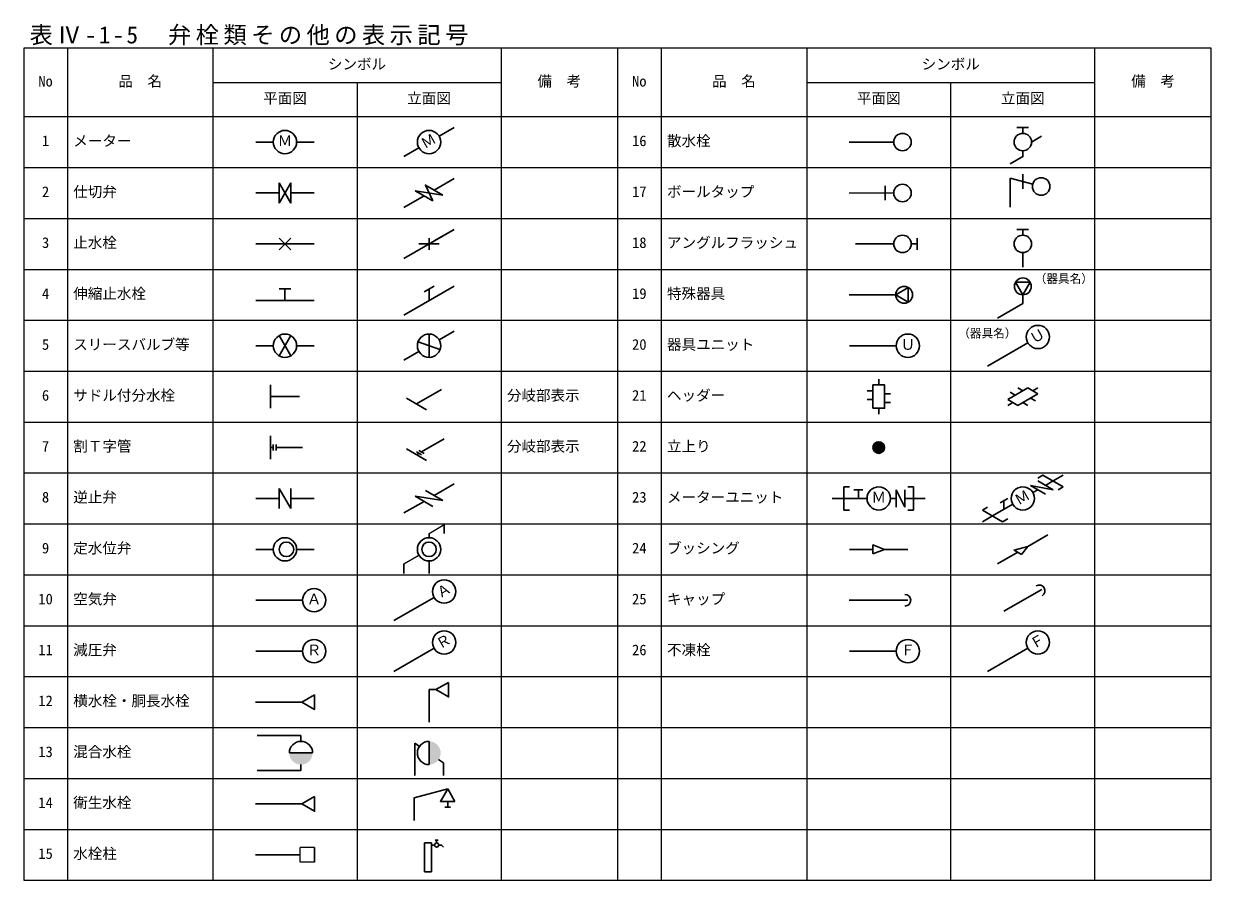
# Model space of a CAD drawing. Units: millimetres on the paper. Extents: x -204 to 204, y -143 to 151.
import ezdxf
from ezdxf.enums import TextEntityAlignment as Align

# ---------------------------------------------------------------- set-up
doc = ezdxf.new("R2010")
doc.units = ezdxf.units.MM
doc.layers.add('0-0', color=7, linetype='Continuous', lineweight=30)
doc.layers.add('0-F', color=7, linetype='Continuous')
doc.styles.add('ＭＳ ゴシック', font='')
doc.styles.get('ＭＳ ゴシック').set_extended_font_data('MS Gothic')

msp = doc.modelspace()

# ---------------------------------------------------------------- hatches: boundary and pattern name
at = {"layer": '0-0'}
for color, points in [(8, [(91.75, 5.75, 1), (87.75, 5.75, 1)]), (256, [(-64.75, -103.25, 1), (-64.75, -95.25), (-64.75, -99.25)]), (256, [(-112.75, -99.25, 1), (-104.75, -99.25), (-108.75, -99.25)])]:
    msp.add_hatch(color=color, dxfattribs=at).paths.add_polyline_path(points)

# ---------------------------------------------------------------- linework, layer by layer
for p, q in [((-61.286, 112.75), (-56.09, 115.75)), ((137.25, 115.75), (141.25, 115.75)), ((139.25, 113.75), (139.25, 115.75)), ((-124.25, 110.75), (-118.25, 110.75)), ((-110.25, 110.75), (-104.25, 110.75)), ((79.585, 110.75), (94.915, 110.75)), ((142.25, 110.75), (145.714, 112.75)), ((-73.41, 105.75), (-68.214, 108.75)), ((-63.018, 94.25), (-56.09, 98.25)), ((134.936, 98.326), (134.936, 88.326)), ((134.936, 98.326), (142.663, 96.255)), ((139.25, 94.67), (139.25, 99.67)), ((-116.25, 89.786), (-116.25, 96.714)), ((-116.25, 89.786), (-112.25, 96.714)), ((-112.25, 89.786), (-116.25, 96.714)), ((-112.25, 96.714), (-112.25, 89.786)), ((-63.482, 90.518), (-69.482, 93.982)), ((-69.482, 93.982), (-60.018, 92.518)), ((91.915, 90.75), (91.915, 95.75)), ((-124.25, 93.25), (-116.25, 93.25)), ((-112.25, 93.25), (-104.25, 93.25)), ((-73.41, 88.25), (-66.482, 92.25)), ((-116.25, 73.75), (-112.25, 77.75)), ((-112.25, 73.75), (-116.25, 77.75)), ((-73.41, 70.75), (-56.09, 80.75)), ((-64.75, 73.75), (-64.75, 77.75)), ((-63.018, 76.75), (-56.09, 80.75)), ((102.915, 77.75), (102.915, 73.75)), ((137.25, 80.75), (141.25, 80.75)), ((139.25, 78.75), (139.25, 80.75)), ((-124.25, 75.75), (-104.25, 75.75)), ((-68.214, 75.75), (-61.286, 75.75)), ((94.915, 75.75), (81.75, 75.75)), ((100.915, 75.75), (102.915, 75.75)), ((139.25, 72.75), (139.25, 67.75)), ((-73.41, 51.25), (-56.09, 61.25)), ((-66.482, 59.25), (-63.018, 61.25)), ((139.25, 58.25), (136.75, 62.58)), ((-116.25, 60.25), (-112.25, 60.25)), ((-114.25, 56.25), (-114.25, 60.25)), ((-64.75, 56.25), (-64.75, 60.25)), ((79.585, 58.25), (95.585, 58.25)), ((95.585, 58.25), (99.915, 60.75)), ((-124.25, 56.25), (-104.25, 56.25)), ((-61.286, 42.75), (-56.09, 45.75)), ((-116.25, 37.286), (-112.25, 44.214)), ((-112.25, 37.286), (-116.25, 44.214)), ((-68.514, 42.104), (-60.986, 39.396)), ((-64.75, 44.75), (-64.75, 36.75)), ((127.126, 33.75), (140.982, 41.75)), ((-124.25, 40.75), (-118.25, 40.75)), ((-110.25, 40.75), (-104.25, 40.75)), ((-73.41, 35.75), (-68.214, 38.75)), ((79.75, 40.75), (95.75, 40.75)), ((89.75, 27.25), (89.75, 29.25)), ((-119.25, 19.25), (-119.25, 27.25)), ((-69.08, 20.75), (-60.42, 25.75)), ((87.75, 25.25), (85.75, 25.25)), ((134.054, 22.25), (140.982, 26.25)), ((136.652, 23.75), (134.92, 24.75)), ((139.25, 25.25), (137.518, 26.25)), ((140.982, 26.25), (144.446, 24.25)), ((142.714, 25.25), (144.446, 26.25)), ((-119.25, 23.25), (-109.25, 23.25)), ((-65.616, 18.75), (-72.544, 22.75)), ((87.75, 22.25), (85.75, 22.25)), ((91.75, 24.25), (93.75, 24.25)), ((91.75, 21.25), (93.75, 21.25)), ((134.054, 22.25), (137.518, 20.25)), ((135.786, 21.25), (134.054, 20.25)), ((137.518, 20.25), (144.446, 24.25)), ((139.25, 21.25), (140.982, 20.25)), ((141.848, 22.75), (143.58, 21.75)), ((89.75, 19.25), (89.75, 17.25)), ((-119.25, 1.75), (-119.25, 9.75)), ((-67.348, 4.25), (-59.554, 8.75)), ((-118.25, 5.75), (-119.25, 5.75)), ((-118.25, 4.75), (-118.25, 6.75)), ((-117.25, 4.75), (-117.25, 6.75)), ((-117.25, 5.75), (-108.25, 5.75)), ((-65.616, 1.25), (-72.544, 5.25)), ((-67.348, 3.25), (-69.08, 4.25)), ((-66.482, 3.75), (-68.214, 4.75)), ((-68.214, 3.75), (-69.08, 3.25)), ((149.642, -5.75), (153.106, -3.75)), ((-63.018, -10.75), (-56.09, -6.75)), ((77.75, -7.75), (77.75, -15.75)), ((77.75, -7.75), (79.75, -7.75)), ((101.75, -7.75), (99.75, -7.75)), ((101.75, -7.75), (101.75, -15.75)), ((141.848, -7.25), (147.044, -10.25)), ((141.848, -7.25), (149.642, -8.75)), ((149.642, -8.75), (144.446, -5.75)), ((147.044, -7.25), (149.642, -5.75)), ((153.106, -7.75), (151.374, -8.75)), ((-124.25, -11.75), (-116.25, -11.75)), ((-116.25, -15.214), (-116.25, -8.286)), ((-112.25, -15.214), (-116.25, -8.286)), ((-112.25, -8.286), (-112.25, -15.214)), ((-112.25, -11.75), (-104.25, -11.75)), ((-63.482, -14.482), (-69.482, -11.018)), ((-69.482, -11.018), (-60.018, -12.482)), ((-60.018, -12.482), (-66.018, -9.018)), ((73.75, -11.75), (77.75, -11.75)), ((77.75, -11.75), (85.75, -11.75)), ((84.25, -8.75), (81.25, -8.75)), ((82.75, -11.75), (82.75, -8.75)), ((93.75, -11.75), (95.75, -11.75)), ((95.75, -14.75), (95.75, -8.75)), ((95.75, -8.75), (98.75, -14.75)), ((98.75, -14.75), (98.75, -8.75)), ((98.75, -11.75), (101.75, -11.75)), ((101.75, -11.75), (105.75, -11.75)), ((134.054, -11.75), (131.456, -13.25)), ((142.714, -9.75), (144.446, -8.75)), ((-73.41, -16.75), (-66.482, -12.75)), ((77.75, -15.75), (79.75, -15.75)), ((101.75, -15.75), (99.75, -15.75)), ((127.126, -14.75), (125.394, -15.75)), ((132.322, -19.75), (125.394, -15.75)), ((128.858, -17.75), (135.786, -13.75)), ((132.755, -15.5), (132.755, -12.5)), ((125.394, -19.75), (128.858, -17.75)), ((134.054, -18.75), (132.322, -19.75)), ((-64.75, -25.25), (-64.75, -23.75)), ((-59.554, -20.75), (-59.554, -23.75)), ((140.982, -28.25), (147.91, -24.25)), ((-124.25, -29.25), (-118.25, -29.25)), ((-110.25, -29.25), (-104.25, -29.25)), ((79.75, -29.25), (87.75, -29.25)), ((91.75, -29.25), (99.75, -29.25)), ((130.59, -34.25), (137.518, -30.25)), ((-73.41, -34.25), (-73.41, -37.537)), ((-64.75, -33.25), (-64.75, -37.537)), ((132.755, -50.5), (145.745, -43)), ((-124.25, -46.75), (-108.25, -46.75)), ((-76.874, -53.75), (-63.018, -45.75)), ((79.585, -46.75), (99.75, -46.75)), ((-124.25, -64.25), (-108.25, -64.25)), ((-76.874, -71.25), (-63.018, -63.25)), ((79.75, -64.25), (95.75, -64.25)), ((127.126, -71.25), (140.982, -63.25)), ((-64.75, -77.475), (-64.75, -88.687)), ((-62.361, -77.475), (-64.75, -77.475)), ((-62.361, -77.475), (-58.031, -74.975)), ((-108.415, -81.75), (-104.085, -79.25)), ((-124.415, -81.75), (-108.415, -81.75)), ((-108.75, -93.25), (-123.75, -93.25)), ((-108.75, -95.25), (-108.75, -93.25)), ((-68.035, -96.968), (-69.677, -95.826)), ((-69.677, -95.826), (-69.677, -106.966)), ((-64.75, -103.25), (-64.75, -95.25)), ((-112.75, -99.25), (-104.75, -99.25)), ((-58.337, -111.547), (-55.837, -115.877)), ((-124.415, -116.75), (-108.415, -116.75)), ((-108.415, -116.75), (-104.085, -114.25)), ((-59.337, -117.877), (-57.337, -117.877)), ((-58.337, -115.877), (-58.337, -117.877)), ((-66.35, -140.09), (-66.35, -130.09)), ((-63.85, -130.09), (-66.35, -130.09)), ((-63.85, -140.09), (-63.85, -130.09)), ((-62.65, -129.19), (-61.65, -129.19)), ((-62.15, -130.19), (-62.15, -129.19)), ((-124.415, -134.25), (-109.085, -134.25)), ((-104.085, -136.75), (-104.085, -131.75)), ((-63.85, -130.89), (-62.85, -130.89)), ((-66.35, -140.09), (-63.85, -140.09))]:
    msp.add_line(p, q, dxfattribs=at)
at = {"layer": '0-0', "lineweight": 18}
for p, q in [((79.585, 93.25), (94.915, 93.25)), ((-64.75, -23.75), (-59.554, -20.75)), ((-73.41, -34.25), (-68.214, -31.25)), ((-104.085, -131.75), (-109.085, -131.75))]:
    msp.add_line(p, q, dxfattribs=at)
at = {"layer": '0-0'}
for points in [[(139.25, 107.75), (139.267, 105.75), (134.937, 103.25)], [(-60.018, 92.518), (-66.018, 95.982), (-63.482, 90.518)], [(139.25, 58.25), (141.75, 62.58), (136.75, 62.58)], [(95.585, 58.25), (99.915, 55.75), (99.915, 60.75)], [(139.25, 58.25), (139.25, 55.25), (130.59, 50.25)], [(153.106, -7.75), (146.178, -3.75), (144.446, -4.75)], [(-62.361, -77.475), (-58.031, -79.975), (-58.031, -74.975)], [(-108.415, -81.75), (-104.085, -84.25), (-104.085, -79.25)], [(-61.465, -101.532), (-59.823, -102.674), (-59.823, -106.966)], [(-108.75, -103.25), (-108.75, -105.25), (-123.75, -105.25)], [(-58.337, -111.547), (-69.832, -114.627), (-69.832, -122.511)], [(-58.337, -111.547), (-60.837, -115.877), (-55.837, -115.877)], [(-108.415, -116.75), (-104.085, -119.25), (-104.085, -114.25)], [(-61.45, -130.89), (-60.45, -130.89), (-59.743, -131.597)]]:
    msp.add_lwpolyline(points, dxfattribs=at)
for points in [[(87.75, 19.25), (91.75, 19.25), (91.75, 27.25), (87.75, 27.25)], [(87.75, -30.75), (87.75, -27.75), (91.75, -29.25)], [(138.817, -31), (136.246, -29.516), (140.982, -28.25)]]:
    msp.add_lwpolyline(points, close=True, dxfattribs=at)
at = {"layer": '0-0', "lineweight": 18}
msp.add_lwpolyline([(-104.085, -136.75), (-109.085, -136.75), (-109.085, -131.75)], dxfattribs=at)
at = {"layer": '0-0'}
for centre, radius in [((-114.25, 110.75), 4), ((-64.75, 110.75), 4), ((97.915, 110.75), 3), ((139.25, 110.75), 3), ((145.561, 95.479), 3), ((97.915, 93.25), 3), ((97.915, 75.75), 3), ((139.25, 75.75), 3), ((139.25, 61.137), 2.887), ((98.472, 58.25), 2.887), ((144.446, 43.75), 4), ((-114.25, 40.75), 4), ((-64.75, 40.75), 4), ((99.75, 40.75), 4), ((89.75, 5.75), 2), ((89.75, -11.75), 4), ((139.25, -11.75), 4), ((-114.25, -29.25), 4), ((-113.75, -29.25), 2.5), ((-64.75, -29.25), 4), ((-64.75, -29.25), 2.5), ((-59.554, -43.75), 4), ((-104.25, -46.75), 4), ((-104.25, -64.25), 4), ((-59.554, -61.25), 4), ((99.75, -64.25), 4), ((144.446, -61.25), 4), ((-62.15, -130.89), 0.7)]:
    msp.add_circle(centre, radius, dxfattribs=at)
for centre, radius, start, end in [((98.75, -46.75), 2, 270, 90), ((144.879, -43.5), 2, 300, 120), ((-108.75, -99.25), 4, 0, 180), ((-64.75, -99.25), 4, 90, 270)]:
    msp.add_arc(centre, radius, start, end, dxfattribs=at)
at = {"layer": '0-F'}
for p, q in [((-204, 143), (-204, -143)), ((-189, 143), (-189, -143)), ((-139, 143), (-139, -143)), ((-40, 143), (-40, -143)), ((0, 143), (0, -143)), ((15, 143), (15, -143)), ((65, 143), (65, -143)), ((164, -143), (164, 143)), ((-139, 131.25), (-40, 131.25)), ((-89.5, 131.25), (-89.5, -143)), ((65, 131.25), (164, 131.25)), ((114.5, -143), (114.5, 131.25)), ((-204, 119.5), (204, 119.5)), ((-204, 102), (204, 102)), ((-204, 84.5), (204, 84.5)), ((-204, 67), (204, 67)), ((-204, 49.5), (204, 49.5)), ((-204, 32), (204, 32)), ((-204, 14.5), (204, 14.5)), ((-204, -3), (204, -3)), ((-204, -20.5), (204, -20.5)), ((-204, -38), (204, -38)), ((-204, -55.5), (204, -55.5)), ((-204, -73), (204, -73)), ((-204, -90.5), (204, -90.5)), ((-204, -108), (204, -108)), ((-204, -125.5), (204, -125.5)), ((-204, -143), (204, -143))]:
    msp.add_line(p, q, dxfattribs=at)
msp.add_lwpolyline([(204, -143), (204, 143), (-204, 143)], dxfattribs=at)

# ---------------------------------------------------------------- texts
at = {"layer": '0-0', "style": 'ＭＳ ゴシック'}
for s, height, p in [('シンボル', 3.666, (-99.5, 134.625)), ('シンボル', 3.666, (104.5, 134.625)), ('No', 3.666, (-199, 128.75)), ('品\u3000名', 3.666, (-171.5, 128.75)), ('備\u3000考', 3.666, (-27.5, 128.75)), ('No', 3.666, (5, 128.75)), ('品\u3000名', 3.666, (32.5, 128.75)), ('備\u3000考', 3.666, (176.5, 128.75)), ('平面図', 3.666, (-121.75, 122.875)), ('立面図', 3.666, (-72.25, 122.875)), ('平面図', 3.666, (82.25, 122.875)), ('立面図', 3.666, (131.75, 122.875)), ('1', 3.666, (-197.75, 108.25)), ('メーター', 3.666, (-187, 108.25)), ('Ｍ', 3.666, (-116.75, 108.25)), ('16', 3.666, (5, 108.25)), ('散水栓', 3.666, (17, 108.25)), ('2', 3.666, (-197.75, 90.75)), ('仕切弁', 3.666, (-187, 90.75)), ('17', 3.666, (5, 90.75)), ('ボールタップ', 3.666, (17, 90.75)), ('3', 3.666, (-197.75, 73.25)), ('止水栓', 3.666, (-187, 73.25)), ('18', 3.666, (5, 73.25)), ('アングルフラッシュ', 3.666, (17, 73.25)), ('（器具名）', 2.933, (143.343, 61.426)), ('4', 3.666, (-197.75, 55.75)), ('伸縮止水栓', 3.666, (-187, 55.75)), ('19', 3.666, (5, 55.75)), ('特殊器具', 3.666, (17, 55.75)), ('（器具名）', 2.933, (117.067, 42.669)), ('5', 3.666, (-197.75, 38.25)), ('スリースバルブ等', 3.666, (-187, 38.25)), ('20', 3.666, (5, 38.25)), ('器具ユニット', 3.666, (17, 38.25)), ('Ｕ', 3.666, (97.25, 38.25)), ('6', 3.666, (-197.75, 20.75)), ('サドル付分水栓', 3.666, (-187, 20.75)), ('分岐部表示', 3.666, (-38, 20.75)), ('21', 3.666, (5, 20.75)), ('ヘッダー', 3.666, (17, 20.75)), ('割Ｔ字管', 3.666, (-187, 3.25)), ('分岐部表示', 3.666, (-38, 3.25)), ('立上り', 3.666, (17, 3.25)), ('7', 3.666, (-197.75, 3.25)), ('22', 3.666, (5, 3.25)), ('8', 3.666, (-197.75, -14.25)), ('逆止弁', 3.666, (-187, -14.25)), ('23', 3.666, (5, -14.25)), ('メーターユニット', 3.666, (17, -14.25)), ('Ｍ', 3.666, (87.25, -14.25)), ('9', 3.666, (-197.75, -31.75)), ('定水位弁', 3.666, (-187, -31.75)), ('24', 3.666, (5, -31.75)), ('ブッシング', 3.666, (17, -31.75)), ('10', 3.666, (-199, -49.25)), ('空気弁', 3.666, (-187, -49.25)), ('Ａ', 3.666, (-106.75, -49.25)), ('25', 3.666, (5, -49.25)), ('キャップ', 3.666, (17, -49.25)), ('11', 3.666, (-199, -66.75)), ('減圧弁', 3.666, (-187, -66.75)), ('Ｒ', 3.666, (-106.75, -66.75)), ('26', 3.666, (5, -66.75)), ('不凍栓', 3.666, (17, -66.75)), ('Ｆ', 3.666, (97.25, -66.75)), ('12', 3.666, (-199, -84.25)), ('横水栓・胴長水栓', 3.666, (-187, -84.25)), ('13', 3.666, (-199, -101.75)), ('混合水栓', 3.666, (-187, -101.75)), ('衛生水栓', 3.666, (-187, -119.25)), ('14', 3.666, (-199, -119.25)), ('15', 3.666, (-199, -136.75)), ('水栓柱', 3.666, (-187, -136.75))]:
    msp.add_text(s, height=height, dxfattribs=at).set_placement(p, align=Align.BOTTOM_LEFT)
for s, p in [('Ｍ', (-65.665, 107.335)), ('Ｕ', (143.531, 40.335)), ('Ｍ', (138.335, -15.165)), ('Ａ', (-60.469, -47.165)), ('Ｒ', (-60.469, -64.665)), ('Ｆ', (143.531, -64.665))]:
    msp.add_text(s, height=3.666, rotation=30, dxfattribs=at).set_placement(p, align=Align.BOTTOM_LEFT)
at = {"layer": '0-0', "insert": (-202, 144), "char_height": 5.865, "attachment_point": 7, "style": 'ＭＳ ゴシック'}
msp.add_mtext('\\T1.19;表Ⅳ-1-5\u3000弁栓類その他の表示記号', dxfattribs=at)

doc.saveas('drawing.dxf')
